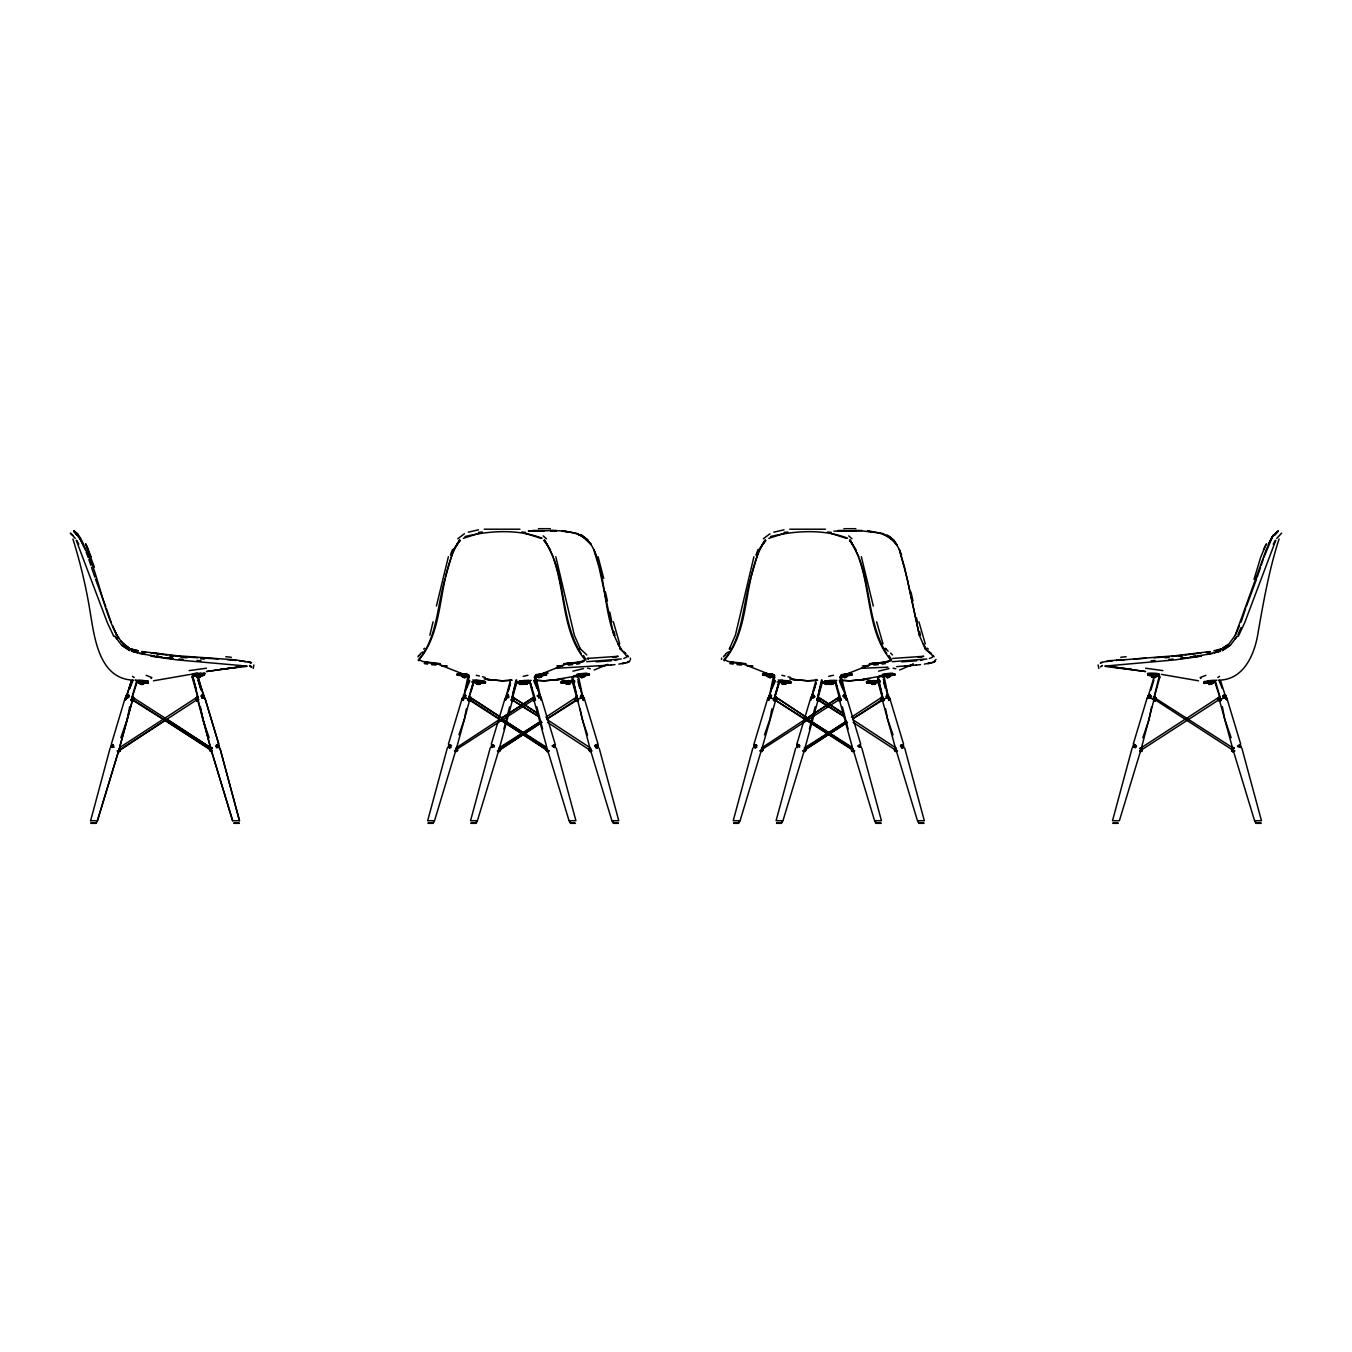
<?xml version="1.0" encoding="UTF-8"?>
<svg xmlns="http://www.w3.org/2000/svg" width="1352" height="1352" viewBox="0 0 1352 1352"><rect width="100%" height="100%" fill="white"/><g stroke="black" fill="none" stroke-linecap="round" stroke-linejoin="round"><path stroke-width="1.5" d="M1218.862 700.201L1219.673 699.609M1217.763 699.305L1219.453 700.37L1219.183 696.669M1220.518 700.302L1219.555 699.356L1139.753 751.07C1144.299 749.076 1138.891 751.036 1141.511 751.408L1142.271 748.788L1141.511 751.408L1140.142 750.106M589.641 747.149L577.456 699.643L576.239 700.995L576.763 696.669L575.867 696.787L576.949 696.99M881.741 699.761L882.484 700.758L882.991 699.643L882.873 700.961L881.774 700.995L882.028 697.395M533.584 700.184L533.685 696.702M839.119 700.184L839.71 698.359L838.527 696.787M882.079 697.429L881.403 696.787L882.484 696.99M111.557 747.335L111.472 745.205L113.264 744.817L113.044 746.726L110.949 746.726M198.271 677.555L200.096 677.284L196.564 677.42L199.792 677.386M471.003 699.44L470.04 700.775L468.536 700.251L469.55 699.339L499.412 718.943M512.577 696.669L512.391 700.066L511.394 700.251M770.167 694.793L768.815 697.818L770.944 696.533L769.305 695.012L768.865 697.902A3.921 1.048 16 0 1 774.206 699.373L804.947 718.943M818.112 696.669L817.943 700.066L816.946 700.251M1147.747 697.666L1153.746 678.028L1153.307 676.794L1147.831 675.121L1147.865 674.04L1154.54 673.921L1159.391 675.476L1159.83 677.183L1153.459 699.998L1159.391 675.476M1159.83 677.183L1154.507 675.003L1154.54 673.921M525.387 684.247L526.249 684.399M568.262 684.247L569.124 684.399M830.922 684.247L832.443 684.298L829.165 684.315L832.68 684.18L830.922 684.247L831.801 684.399M873.798 684.247L875.319 684.298L872.04 684.315L875.555 684.18L873.798 684.247L874.676 684.399M497.773 751.07L541.797 722.357M762.122 750.749L761.767 748.264M803.308 751.07L847.332 722.357M721.529 659.438L721.596 658.17M506.307 697.429C510.194 691.075 504.735 702.111 507.355 694.032L508.301 695.976L506.02 697.243L507.676 694.607M814.462 697.531L813.955 696.263L812.991 697.581L811.572 697.007L813.245 694.742L814.833 696.787L814.022 695.503M1154.574 696.652L1154.371 699.305L1234.258 751.087L1232.686 750.783L1233.125 748.045L1153.341 696.905L1155.25 696.855L1154.997 700.218L1153.78 700.302M547.222 748.315L546.14 750.191L547.019 751.509L549.149 750.935M852.774 748.315L851.675 750.191L854.109 750.428M1232.838 748.315L1231.773 750.292L1232.669 750.292L1231.858 748.89L1233.818 748.264M760.382 751.087L762.46 749.6M126.209 697.835L126.632 695.029M480.653 681.628L480.72 680.732L476.732 680.411L476.614 681.307L481.633 681.983L480.653 681.628L481.701 681.07L476.614 681.307M786.188 681.628L787.084 680.901L787.033 681.814L782.267 680.411L782.166 681.307L787.185 681.983L787.236 681.07L782.166 681.307M1139.871 748.231L1141.747 747.96L1140.429 748.535L1140.716 751.205M1136.373 745.797L1135.494 745.29L1133.297 747.352L1134.717 744.529L1136.305 746.558L1134.362 744.31L1133.044 746L1133.111 747.217L1135.427 746.05L1135.917 747.318M1148.406 695.503C1150.248 704.814 1150.552 687.289 1148.744 697.767M466.237 675.003L466.305 674.09L467.403 675.223L466.305 674.09M511.614 699.305L511.985 700.353M771.772 675.003L771.857 674.09L772.938 675.223L771.857 674.09M774.933 699.643L773.395 700.218L775.592 700.775L776.538 699.44M817.166 699.305L817.521 700.353M113.517 745.375C112.672 750.63 109.106 744.31 113.112 744.58L113.957 747.403M449.168 747.352L448.678 745.29L449.422 747.909M450.199 745.273L448.729 745.324L450.74 745.324L449.067 747.588M756.292 745.324C755.464 750.647 751.458 744.327 755.717 744.597L754.957 747.217C751.982 746.997 756.005 742.67 757.154 745.848M811.572 697.007L812.028 695.503L813.481 695.469L811.842 697.429M1154.169 700.37L1155.047 699.508M197.003 697.615L195.989 698.19L196.682 700.725M198.051 699.44L196.834 700.809L195.82 699.508L197.814 700.742L210.388 747.149L197.983 699.44M196.784 696.855L197.764 698.24L196.969 700.218L198.203 700.302L197.02 700.218L196.784 696.855L198.457 697.632L196.53 697.581L120.666 746.912M464.074 695.198L466.102 695.722L465.223 695.215C459.933 701.299 468.468 695.469 464.074 695.198L463.026 697.26L464.665 698.545M769.964 697.835L771.434 697.801L770.758 695.215L769.018 695.739L769.795 696.517M1218.743 700.606L1218.71 699.373L1219.842 700.573L1219.977 699.254M117.776 751.087L119.838 749.684L118.638 749.921M457.077 675.003L457.213 673.921L460.153 674.04L460.018 675.121L457.077 675.003L469.161 677.183L464.057 696.195M762.612 675.003L762.748 673.921L765.705 674.04L765.57 675.121L762.612 675.003L774.713 677.183L769.592 696.195M128.913 697.395L128.457 695.367C126.192 701.553 125.432 691.565 129.386 695.874L128.237 694.81M838.358 698.595L838.798 697.48M198.49 699.373A3.921 1.048 -16 0 0 197.645 700.64L196.699 699.525M196.817 698.24L198.034 697.548M197.426 700.539L197.561 699.542M134.068 698.376L133.02 697.953M126.361 695.773L126.159 697.902A3.921 1.048 16 0 0 125.973 699.373M546.225 748.788L546.022 750.106L548.152 751.408L546.022 750.106L547.374 748.788L546.14 750.191C548.76 751.982 546.293 751.627 547.999 750.935L501.17 720.092M591.956 750.884L589.827 751.458L589.049 748.839L590.08 748.231L591.027 750.85M590.013 748.264L588.847 750.157M852.926 748.788L851.574 750.106L853.534 750.935L874.575 820.715L881.436 820.715L861.832 748.062M897.491 750.884L895.362 751.458L894.585 748.839L895.615 748.231L896.579 750.85M895.565 748.264L894.399 750.157L896.579 751.425M1232.872 748.839L1231.706 748.839L1232.466 751.458L1234.765 750.935M1231.926 749.278L1231.773 750.292L1231.706 748.839M209.83 749.177L210.591 751.425L211.689 751.408L209.577 750.09L209.814 748.805L210.54 751.408C213.21 751.205 207.667 748.991 212.213 751.07L164.42 720.109M1098.128 664.964L1098.787 668.446M1218.338 698.562L1219.183 697.395M212.281 751.07L210.709 750.766L210.726 749.177L211.47 750.191L210.422 751.205M546.157 750.292L546.309 749.278L547.019 751.509M854.701 750.935L852.554 751.509L851.794 748.89L852.96 748.89M894.449 750.106L895.801 748.805M518.002 682.084L523.663 682.253L523.934 683.351L518.34 683.115L518.002 682.084L528.226 680.377L529.933 681.273L535.544 700.015L533.364 700.573L533.584 699.525L533.533 700.742L532.553 699.44L534.733 700.725M840.048 699.508L839.085 700.742L838.088 699.44L840.268 700.725M499.226 748.315L500.172 749.177L497.925 750.428L499.446 750.749M802.835 750.935L804.981 751.509L805.944 750.191L804.761 748.315M117.269 750.935L119.399 751.509L120.26 750.292L119.28 748.264M1224.608 697.818C1221.921 690.585 1226.906 702.465 1225.03 695.215L1222.715 696.246L1224.016 697.26L1223.138 697.767L1224.608 697.818L1223.729 698.325L1225.25 698.021M838.341 698.528L839.203 697.429M434.178 820.715L433.891 822.253L433.4 820.715M466.339 708.887L464.361 719.196L458.936 734.88M477.053 820.715L476.749 822.253L476.276 820.715M509.603 706.826L503.857 728.998M739.713 820.715L739.426 822.253L738.952 820.715M771.874 708.887L769.913 719.196L764.488 734.88M782.588 820.715L782.301 822.253L781.828 820.715M815.155 706.826L809.392 728.998M96.82 822.253L97.006 820.715M129.657 706.741L127.274 719.078L120.818 737.736M1151.6 706.775L1148.98 719.923L1142.829 737.702M534.936 699.559L533.313 699.457L533.364 700.573L534.834 699.305M823.537 682.084L829.198 682.253L829.469 683.351L823.875 683.115L823.537 682.084L833.778 680.377L835.468 681.273L841.079 700.015L839.744 700.387L839.947 699.39M840.369 699.305L838.916 700.573L837.953 699.254M577.879 699.508L576.408 700.775L575.445 699.44L576.645 697.581L575.715 698.156L576.932 698.19M1219.082 699.761L1218.879 700.758L1218.017 699.643L1220.18 700.995M141.233 684.315L142.991 684.45M436.409 606.068L448.391 556.703M463.55 677.42L465.325 677.555L462.705 677.183L465.088 677.487M769.102 677.42L770.86 677.555L768.257 677.183L770.64 677.487M132.851 696.669L132.192 700.573L134.254 699.305M445.095 578.69C437 605.814 437.44 638.347 418.174 659.996L418.799 660.773M750.63 578.69C742.535 605.814 742.975 638.347 723.709 659.996L724.351 660.773M879.087 532.975L887.436 535.933L893.959 540.225L896.697 544.569L887.571 535.375L890.765 537.471L896.697 544.569L899.418 550.01L904.572 567.282L919.394 635.389L925.191 648.892L930.463 653.016M147.875 683.351L148.095 682.253L138.445 680.428L136.552 681.408L131.195 700.133L137.042 682.354L138.276 681.543L147.875 683.351L142.467 683.115M429.851 635.203L433.096 621.802M445.568 576.729L453.038 551.177M751.104 576.729L758.59 551.177M522.514 683.351L522.785 682.253L528.446 682.084L528.125 683.115L522.514 683.351L516.464 682.27M828.066 683.351L828.32 682.253L833.998 682.084L833.66 683.115L828.066 683.351L821.999 682.27M1232.686 750.783L1232.162 748.028L1233.784 747.605M204.203 675.121L197.527 675.003L192.204 677.183L192.626 675.476L198.575 699.998L192.153 677.183L192.576 675.476L197.493 673.921L204.169 674.04L204.203 675.121L198.71 676.794L198.271 678.028L204.287 697.666L198.22 678.028L198.676 676.794L204.135 675.121L204.101 674.04L200.349 675.223M203.273 697.767L203.78 695.198L202.715 694.032L201.803 695.283L203.78 697.362L203.037 694.945L201.617 695.503L203.273 697.767L203.577 695.536M471.257 690.061L473.352 682.067M516.751 680.073L511.512 700.032L515.974 680.005M775.237 696.043L778.887 682.067M822.286 680.073L817.064 700.032L821.526 680.005M505.901 699.998L507.439 694.286M508.47 690.483L510.498 682.895M814.005 690.483L816.05 682.895M90.618 820.715L110.12 748.078M447.292 748.062L427.688 820.715L434.533 820.715L456.435 748.264M490.168 748.062L470.564 820.715L477.408 820.715L498.567 751.036L500.392 750.191L499.429 749.616L498.482 750.833M582.171 696.094L582.458 695.012L580.938 695.317M752.827 748.062L733.223 820.715L740.085 820.715L761.97 748.264L762.95 748.839L762.173 751.458L760.044 750.884M795.703 748.062L776.099 820.715L782.96 820.715L804.119 751.036L805.961 750.106L804.609 748.788L805.944 750.191L803.832 751.408L805.961 750.106L805.775 748.788M887.706 696.094L887.994 695.012L886.489 695.317M1132.114 748.078L1112.51 820.715L1119.371 820.715L1140.547 751.036M119.736 747.149L132.395 700.64M456.807 747.149L469.482 700.657M499.682 747.149L512.357 700.657M597.195 744.732L598.192 747.217L596.35 746.726L595.911 745.205L596.925 744.31L597.905 745.205L598.345 746.726L597.077 747.876L597.195 744.732L595.15 745.239M762.342 747.149L775.794 699.761M805.217 747.149L817.909 700.657M900.702 745.239L903.322 745.29L902.629 747.876M1141.646 747.149L1154.033 699.44M119.652 747.149L132.344 700.64M505.192 699.575L510.701 679.532M810.727 699.575L816.236 679.532M466.626 688.422L469.55 681.543M772.161 688.422L775.085 681.543M512.864 696.449L516.768 682.507M818.399 696.449L822.303 682.507M753.926 556.703L735.387 635.203L729.269 649.163L730.029 648.233M464.175 694.522L463.28 700.539M465.291 690.771L468.062 681.408L469.735 680.428M505.394 700.133L510.38 683.284M769.71 694.522L768.815 700.539M770.826 690.771L773.597 681.408L775.271 680.428M810.93 700.133L815.915 683.284M936.006 659.438L933.387 662.294L924.362 664.119M1279.076 539.009C1269.291 569.091 1263.782 600.237 1258.289 631.333C1255.214 652.965 1244.533 679.904 1218.76 680.157M513.152 692.511L516.515 681.273M818.687 692.511L822.067 681.273M1254.014 579.332L1260.689 557.227L1265.844 544.89M1255.704 820.715L1255.231 822.253L1254.943 820.715M111.32 744.192L125.111 698.105M448.408 744.175L462.283 698.088M491.283 744.175L505.141 698.088M753.943 744.175L767.818 698.088M796.818 744.175L810.693 698.088M1133.229 744.192L1147.104 698.105M90.499 820.715L97.479 820.715L118.621 751.036M97.361 820.715L118.537 751.036L119.399 749.633L120.379 750.208L119.5 751.458L117.354 750.884M1150.89 690.061L1153.932 680.073M570.172 820.715L569.699 822.253L569.395 820.715M613.048 820.715L612.574 822.253L612.27 820.715M875.707 820.715L875.234 822.253L874.947 820.715M918.583 820.715L918.109 822.253L917.822 820.715M125.398 700.015L131.262 681.273L132.834 680.377L131.262 681.273L125.347 700.015M197.882 697.024L197.324 698.764M1222.816 647.895L1228.9 643.958L1235.204 635.389L1266.097 550.01L1273.009 535.375L1263.85 557.497M485.571 682.084L479.909 682.253L479.656 683.351L485.25 683.115L485.571 682.084L475.346 680.377L473.656 681.273L468.029 700.015L469.212 700.42L470.057 697.801M791.123 682.084L785.461 682.253L785.191 683.351L790.785 683.115L791.123 682.084L780.881 680.377L779.191 681.273L773.581 700.015L774.747 700.42L775.592 697.801M1225.977 696.533L1225.098 697.04L1223.847 695.198M470.04 700.775L468.637 699.559L548.743 751.087L547.053 750.766L547.019 748.518M589.928 750.766L590.232 748.264M590.858 748.636L590.52 749.684C588.188 751.509 594.136 750.766 589.861 750.14L547.577 722.39M775.727 699.136L775.541 700.184L774.172 699.559L854.278 751.087L852.588 750.766L852.554 748.518M853.112 722.39L897.086 751.07L895.413 750.749L895.768 748.264M896.393 748.636L895.413 750.749M1120.876 659.489L1116.228 660.418L1175.919 655.652L1210.091 651.563M1261.213 565.356L1263.19 559.458M1241.052 622.089L1245.598 608.67M1257.225 577.118L1260.571 567.316M468.299 700.285L470.175 699.136M1246.257 606.761L1256.549 579.078M818.416 700.184L817.994 699.373L844.324 716.628L817.014 699.525L817.825 698.291M450.402 555.148L452.565 549.419M755.937 555.148L758.1 549.419M1141.325 750.766L1141.764 749.65M902.815 746.558L903.694 746.05L902.882 747.318L902.73 744.732M1225.098 697.04L1225.605 695.773L1224.151 695.722M796.953 745.205L797.072 747.335L798.964 745.205L797.933 744.31L796.953 745.205L797.427 747.538L799.116 745.273L797.697 744.715L796.919 747.335M1235.204 635.389L1239.378 625.892M774.966 699.609L773.851 700.285L775.118 699.373L773.8 698.578M132.344 699.609L133.155 700.201L131.55 699.559L132.327 698.308M132.293 699.609L133.037 699.068M1237.976 634.46L1241.068 627.598M1271.505 538.012L1268.328 544.569L1272.739 535.933L1277.944 531.252M218.145 747.555C221.153 745.729 214.698 742.772 216.878 746.777C219.531 749.684 219.632 743.448 217.013 744.58L217.08 746.726L218.568 747.335L218.449 745.273M540.158 697.564L540.411 696.111C535.696 691.345 540.462 701.485 539.972 695.503M555.08 747.335L554.557 744.58L553.053 746L555.317 747.217L554.337 744.817L552.917 745.375L554.59 747.639L554.928 745.375M597.026 747.909L597.128 744.766M817.267 700.725L818.72 700.37L817.96 699.339M845.693 697.564L845.237 694.641L843.682 695.198L844.763 697.226L846.065 696.06C839.913 692.596 848.684 700.911 844.29 694.742M860.616 747.335L860.092 744.58L858.52 746.135C863.877 750.275 856.644 740.93 859.703 747.217L860.852 747.217L860.43 745.273M1240.713 747.436L1239.801 744.766L1238.432 746.067L1240.561 747.386L1240.105 744.597L1238.584 745.983L1240.494 747.335L1240.376 745.324M1238.314 636.302L1244.702 622.714L1275.815 540.192M596.908 745.797L598.159 746.05L597.347 747.318C599.798 747.47 594.153 747.403 596.029 744.732M902.984 747.555L902.105 748.078C905.468 747.555 899.756 747.132 901.581 744.732M457.213 673.921L468.147 675.476L463.043 699.998M762.748 673.921L773.682 675.476L768.578 699.998M506.848 696.635L507.811 695.317L507 694.81L507.22 695.874M538.772 698.139L540.614 696.77L539.093 694.032L538.147 695.976L539.228 697.226M844.324 698.139L844.763 697.226M887.994 695.012C891.391 697.987 885.34 698.578 886.827 694.996M1263.41 549.858L1266.435 543.69M111.574 745.324L111.405 747.386M491.52 745.375L491.891 747.538L493.565 745.273L492.145 744.715L491.131 747.217L493.395 746L491.891 744.58L491.368 747.335M1133.601 745.273L1133.922 747.318L1133.162 746.794M506.037 697.007L507.946 695.469L507.068 694.945M755.751 745.273L754.281 745.324L754.602 747.588M126.125 696.871L127.544 695.874L126.598 695.351L128.102 695.317L127.172 694.793M577.811 699.559L576.78 699.559M882.467 698.19L880.997 699.44L881.943 700.775L883.684 700.285L882.315 699.559M453.799 549.267L459.511 540.006M759.351 549.267L765.063 540.006M456.57 749.532C456.131 746.05 457.922 752.506 454.847 751.087M1273.229 544.248L1275.206 540.614M453.647 550.01L460.086 540.192M759.182 550.01L765.621 540.192M417.954 656.869L418.833 655.314M723.489 656.869L724.385 655.314M770.758 696.415L768.865 697.902A3.921 1.048 16 0 0 768.646 699.373M534.412 677.183L535.443 675.476L546.377 673.921L546.495 675.003L534.412 677.183L537.995 690.483M839.947 677.183L840.978 675.476L851.912 673.921L852.047 675.003L839.947 677.183L843.53 690.483M901.446 745.205L902.967 744.58L903.727 747.217L901.885 746.726L901.446 745.205L900.432 745.797M419.323 655.652L420.202 654.216M724.875 655.652L725.737 654.216M456.908 749.6L456.57 750.749L455.016 750.428L535.324 698.578M218.889 746.794L217.976 746.558L218.821 746.034L218.669 747.352M469.397 698.359L469.313 700.099L469.397 698.359L468.265 698.578M774.172 699.559L774.949 698.359M133.425 700.387L133.324 699.373L132.192 700.573L132.057 699.254M514.047 699.254L511.867 700.606L513.185 700.37L511.462 699.525L512.29 698.291M818.568 700.539L818.399 699.525L817.639 700.522L819.464 699.356L818.45 700.742L817.487 699.508L818.72 700.37L817.419 700.606L818.619 700.573L819.464 699.356M578.791 676.49L577.287 677.183L578.301 675.476L583.422 699.998M884.343 676.49L882.822 677.183L883.853 675.476L888.957 699.998M540.868 721.275L498.787 748.045L499.463 750.14L500.223 748.788L499.04 748.89L500.223 748.788L499.429 751.509L497.299 750.935M804.187 751.306L805.674 749.278L804.93 750.292L805.826 750.292M1274.801 535.155L1278.046 531.437M1147.037 698.646A3.921 1.048 16 0 1 1150.856 698.325A3.921 1.048 16 0 1 1154.338 700.64L1156.061 698.494M1155.352 700.725L1156.298 699.407M512.256 699.846L538.789 716.628L511.462 699.525M511.8 700.302L512.983 699.373L512.915 700.742L511.732 700.725M817.335 700.302L818.518 699.373M456.368 748.231L457.601 750.157L456.57 751.425L454.492 750.884M500.139 749.278L499.395 750.292L500.291 750.292M760.956 751.425L763.086 750.106L761.717 748.805L762.95 748.839M1140.53 750.833L1141.494 749.515M1276.761 538.366L1281.662 533.144M118.249 751.509L120.379 750.208L119.213 748.315M469.955 697.395L502.386 718.351L470.597 697.514L470.766 698.595M776.302 698.595L776.183 697.548L807.938 718.368L775.237 696.669M804.017 750.833L805.944 750.191L804.964 750.191L805.707 749.177M120.125 749.278L119.365 750.292L120.176 748.89L119.094 748.839M455.472 751.458L457.601 750.157L456.182 748.805M500.426 750.106L498.297 751.408L500.426 750.106L500.223 748.788M1140.412 750.85L1141.375 749.549M459.545 540.377C436.493 576.189 446.515 627.058 419.086 659.844L422.855 661.534L440.313 663.68M765.097 540.377C742.045 576.189 752.05 627.058 724.638 659.844L728.39 661.534L745.848 663.68M769.609 695.198L771.637 695.722L770.758 695.215L768.815 697.818L770.201 698.545M470.259 699.761L469.516 700.758L468.992 699.643L469.127 700.961L471.189 699.711M775.051 700.758L774.544 699.643L775.761 700.995L776.741 699.711M1154.557 699.66L1155.149 700.809L1156.112 699.508L1156.112 698.105L1153.881 697.581L1155.994 698.19L1156.112 699.508L1154.98 697.615M1237.029 636.437L1230.303 645.327L1222.326 650.667M513.777 699.542L512.104 700.522L511.952 699.508M817.521 700.167L816.726 700.285M1234.934 639.141L1237.198 636.167M531.252 680.411L519.405 681.002L526.131 680.445M836.803 680.411L824.94 681.002L831.683 680.445M568.212 681.053L564.815 681.983L568.212 681.053L568.296 681.966L564.815 681.983L564.764 681.07L568.499 681.34L568.398 680.445M193.167 674.682C188.367 672.502 213.903 673.313 200.924 674.09L204.963 673.803M1101.728 666.401L1102.472 665.471M151.103 678.518L151.863 677.555L146.101 675.324M1148.727 694.607L1148.254 697.362M195.499 674.411L191.984 674.057M423.717 649.163L424.494 648.233M457.23 544.248L460.255 540.614M762.765 544.248L765.79 540.614M630.1 660.689L627.21 662.497L618.827 664.119M522.548 681.983L526.232 681.34M828.1 681.983L831.784 681.34M1100.477 666.942L1101.627 665.775M464.632 694.793L463.415 695.57L464.243 696.517M448.678 745.29L449.54 745.797M202.918 698.088L204 696.263L203.037 697.378M201.887 674.817L195.533 675.307M813.363 695.317L812.383 696.635L812.028 695.503M201.82 673.904L205.318 673.482L203.662 673.262M469.55 699.339L468.536 700.251L469.533 700.066M775.085 699.339L774.071 700.251L775.068 700.066M457.77 538.772L464.412 533.77M763.305 538.772L769.964 533.77M131.499 700.302L132.411 699.356L212.129 750.428L210.625 750.766L211.605 748.535L210.219 747.96L211.757 748.231M812.772 697.226L813.836 695.976L812.907 694.032L811.386 696.77L813.211 698.139M872.378 682.067L872.31 681.154L870.35 681.983L873.747 681.053L873.831 681.966L871.06 682.067L870.299 681.07L874.034 681.34L873.933 680.445M872.31 681.154L871.06 682.067L870.299 681.07L874.034 681.34M583.371 661.382L579.146 662.531L585.095 659.844C557.683 627.058 567.688 576.189 544.636 540.377M888.923 661.382L884.681 662.531L890.647 659.844C863.218 627.058 873.24 576.189 850.188 540.377M1100.511 662.649L1109.434 660.689L1124.627 659.658M511.174 700.285L512.881 700.184M420.472 653.574L422.838 651.884M726.007 653.574L728.39 651.884M1207.877 681.797L1212.186 680.411C1208.908 683.419 1204.666 680.597 1210.581 680.512L1212.305 681.307M1100.477 663.156L1102.404 662.379M253.213 668.446L253.872 664.964M465.24 675.206L467.471 674.327L466.339 675.307L466.44 674.411L461.201 673.6M770.775 675.206L773.023 674.327L771.891 675.307L771.975 674.411L766.753 673.6M1222.326 650.413L1230.371 645.056M1217.78 677.521L1219.538 676.355M118.486 750.58L197.595 699.305L196.834 700.809M1153.104 698.511L1154.828 697.378L1153.577 697.632M455.928 748.045L499.463 719.501M545.819 717.202L575.817 697.548M501.17 747.386L540.918 721.309M499.463 750.14L541.763 722.407M761.463 748.045L804.998 719.501M851.371 717.202L881.352 697.548M806.705 747.386L846.453 721.309M804.981 750.749L803.46 750.428L847.315 722.407M165.637 720.041L119.753 750.326M1223.188 648.064L1227.886 645.005M1184.622 719.585L1140.818 748.045L1141.747 747.96M1186.38 718.453L1218.49 697.531M846.403 721.275L804.322 748.045L805.015 750.14M576.408 700.775L578.555 700.235L576.256 700.218L578.149 700.285L577.017 699.609M840.86 698.578L760.551 750.428L762.072 750.766M217.976 746.558L218.855 746.034M581.157 698.139L583.472 697.091L582.458 695.012M547.036 749.616L546.056 750.191L548.574 750.428M594.897 745.797L595.776 745.29M589.049 748.839L590.199 748.839L588.914 750.106L589.878 751.425L590.79 750.884M595.928 747.876L596.807 747.352L594.965 746.558M844.915 694.945L844.054 695.469L845.507 695.503M887.368 694.793L886.557 695.536M886.709 698.139L887.588 697.615L885.746 696.821M853.332 751.306L851.574 750.106L852.554 751.509L853.534 750.935M902.376 745.831L902.663 744.766M895.362 751.458L896.342 750.884L917.45 820.715L924.312 820.715L904.708 748.062M901.463 747.876L902.342 747.352L900.5 746.558M1225.166 697.801L1226.044 697.277M1238.364 745.324L1237.553 746.591L1238.804 746.828M1232.635 749.633L1231.672 750.208L1232.635 751.509L1234.613 750.884M1240.899 746.135L1240.105 747.403M1232.466 751.458L1233.768 750.884M1233.447 750.884L1232.483 749.566L1231.503 750.14L1232.635 751.509L1233.599 750.935M201.769 698.088L202.648 697.564M216.438 745.273L215.627 746.541L216.878 746.777M216.59 747.859L217.469 747.335M534.986 699.525L533.381 700.218L534.648 700.302M840.522 699.525L838.916 700.573L839.896 700.522L839.136 699.525L840.116 700.606L835.232 682.507L834.015 681.408L823.875 683.115M196.868 698.933L195.854 699.508L195.905 698.105L197.037 698.122L195.989 698.19M463.28 538.366L479.521 533.144M768.815 538.366L785.073 533.144M583.168 700.539L582.273 694.522M888.72 700.539L887.808 694.522M202.361 698.139L204.135 697.226M200.18 675.425L199.335 675.561M465.341 674.31L460.964 674.58L462.181 674.563M770.877 674.31L766.5 674.58L767.733 674.563M1278.282 530.846L1273.314 535.933M144.512 681.154L148.196 681.273L146.912 680.867M144.444 682.067L139.729 681.307M890.934 660.773L887.622 661.821M913.073 664.271L899.638 670M572.961 671.15L583.472 668.581M878.513 671.15L889.024 668.581M913.141 664.238L908.324 666.283L913.377 664.339M594.086 670L607.842 664.339M476.242 682.067L480.585 682.354L476.276 682.05M519.117 682.067L523.461 682.354M824.652 682.067L832.883 682.067M828.996 682.354L830.855 682M567.265 663.697L542.287 673.583M872.801 663.697L847.822 673.583M464.97 536.558C489.661 530.575 518.086 528.936 542.067 538.197M770.505 536.558C795.213 530.575 823.621 528.936 847.62 538.197M189.111 670.626L206.434 668.209M1154.05 674.58L1156.112 673.887L1157.058 675.037L1154.084 673.668M1214.4 652.915L1220.349 651.039M1220.366 651.275L1201.218 655.568M218.483 747.335L218.906 746M197.662 699.305L196.429 698.646M465.223 695.215L463.482 695.739L464.953 695.705M770.758 695.215L769.018 695.739L770.488 695.705M1215.82 650.768L1221.633 649.078M468.299 532.181L478.473 529.815M773.834 532.181L784.025 529.815M538.485 677.487L540.868 677.183L538.485 677.487L540.006 677.352M580.65 675.561L582.627 675.273M581.36 677.487L583.743 677.183L581.14 677.555L582.898 677.42M584.808 676.507L582.78 676.608M847.467 676.507L843.175 676.963L845.456 676.608M844.02 677.487L845.558 677.42M886.185 675.561L888.163 675.273M886.895 677.487L889.278 677.183L886.895 677.487L888.433 677.42M890.343 676.507L886.05 676.963L888.332 676.608M1209.212 684.399L1211.595 684.078L1209.212 684.399L1210.733 684.247M623.796 658.475L627.26 656.683C601.877 629.407 609.025 583.692 593.883 550.01C583.405 524.762 550.213 531.657 528.311 531.099L532.333 530.88M499.446 748.518L498.685 751.205M929.348 658.475L932.272 657.41L932.66 655.652L925.191 648.892M804.981 748.518L804.998 751.408M1205.933 675.324L1200.153 677.555L1200.914 678.518M571.676 676.777L558.207 679.143M877.211 676.777L863.742 679.143M1232.635 751.509L1233.784 751.509M1213.792 650.853L1221.295 648.892M191.68 674.445L197.223 673.347M112.013 746.642L111.067 746.879L111.946 747.403M582.087 661.821L584.098 661.365M533.263 697.48L501.203 718.351L533.668 697.429M576.222 699.491L578.183 698.511L577.034 698.291L576.932 700.066M883.684 700.285L881.791 700.218L884.14 700.218L882.569 699.609L883.464 700.251L881.943 700.775M523.173 676.355L527.905 675.29M828.725 676.355L833.44 675.29M614.518 657.106L618.185 656.295L587.072 658.458M920.053 657.106L923.737 656.295L892.607 658.458M581.343 661.534L565.085 664.204M886.878 661.534L870.637 664.204M565.153 663.984L572.403 663.021M870.705 663.984L877.955 663.021M561.655 681.002L563.547 680.597M867.19 681.002L869.099 680.597M540.293 674.141C533.127 674.986 564.528 670.913 535.73 674.682M586.498 673.668C591.399 672.468 572.082 674.378 577.98 674.682M892.033 673.668C896.951 672.366 877.668 674.411 883.532 674.682M622.748 663.528L625.689 662.936L622.207 663.612M928.3 663.528L931.224 662.936L927.742 663.612M190.446 674.394L153.486 680.8M845.845 674.141L844.003 674.445L851.253 673.347L841.265 674.682M449.608 745.831L448.289 746.828L449.946 748.112M888.416 677.352L887.554 677.521L888.399 677.284M755.16 745.831L753.824 746.828L755.481 748.112M1203.888 682.253L1213.572 680.428L1215.482 681.408L1220.839 700.133L1214.941 682.354L1213.758 681.543L1204.142 683.351L1203.888 682.253L1209.415 682.084M469.499 696.99L470.58 696.787L469.921 697.429M775.034 696.99L776.132 696.787L775.457 697.429M1104.871 666.097L1174.871 659.894L1200.627 656.261M127.544 695.874L126.209 696.111L127.156 696.618M574.887 681.898L566.809 683.351L561.198 683.115L560.877 682.084L574.684 680.8M880.422 681.898L872.344 683.351L866.75 683.115L866.412 682.084L880.22 680.8M1155.47 700.522L1154.219 700.742L1155.335 699.525M525.945 682.98L530.001 682.27M512.188 700.37L513.067 700.218L512.053 699.39M831.497 682.98L835.536 682.27M817.74 700.37L818.619 700.218L817.014 699.525M1211.51 682.777L1215.431 682.084M131.212 700.285L133.155 700.201L131.55 699.559M1206.711 654.52L1212.423 653.54M518.34 683.115L528.48 681.408L529.697 682.507L534.699 700.437L533.279 700.37L534.479 700.353M561.198 683.115L567.299 682.084M866.75 683.115L872.834 682.084M560.877 682.084L569.057 680.715M866.412 682.084L874.592 680.715M477.324 684.399L479.96 684.315L476.445 684.18L478.202 684.247M520.199 684.399L522.835 684.315L519.303 684.18L521.061 684.247M782.859 684.399L783.737 684.247M825.734 684.399L826.613 684.247M1152.833 677.487L1155.453 677.42L1151.938 677.284L1153.695 677.352M1140.344 751.408L1141.612 751.205M536.372 680.326L544.349 680.833L560.336 679.245L544.349 680.833L534.361 680.225M583.354 699.373A3.921 1.048 -16 0 0 583.135 697.902L581.242 696.415L582.171 694.742L583.135 697.902A3.921 1.048 -16 0 0 577.794 699.373L577.929 700.251L577.067 699.643M841.907 680.326L849.901 680.833L865.888 679.245L849.901 680.833L839.913 680.225M840.014 700.353L838.916 700.218L840.2 700.302M586.717 661.703L621.261 658.999M892.269 661.703L926.813 658.999M206.45 671.555L240.859 666.705L206.653 671.471M538.603 675.425L537.488 675.645L540.935 675.307M844.155 675.425L843.023 675.645L846.487 675.307M1209.364 682.49L1208.215 682.54L1212.507 682.084M1158.867 674.682C1163.768 673.043 1141.392 672.502 1149.099 674.175M197.105 675.189L196.716 675.628M198.237 676.963C205.234 676.135 191.477 676.659 198.288 676.963M199.454 676.896L200.552 676.608L199.403 676.423M567.029 682.084L565.863 682.354L570.206 682.067M567.08 683.402L565.913 683.689L570.24 683.385M872.564 682.084L871.398 682.354L875.758 682.067M872.631 683.402L871.465 683.689L875.775 683.385M576.56 664.119L579.94 663.612M882.112 664.119L885.492 663.612M554.337 680.225L564.392 678.704M859.889 680.225L869.928 678.704M542.034 673.887L545.6 673.212L543.943 673.262M1190.115 657.055L1195.557 656.278M585.5 674.58L584.301 673.887L585.247 673.6L579.045 675.223L578.977 674.327L589.235 673.921L589.371 675.003L584.081 675.746M891.036 674.58L889.836 673.887L890.782 673.6L884.597 675.223L884.512 674.327L894.787 673.921L894.923 675.003L889.633 675.746M565.254 663.714L568.634 663.224L563.885 663.68M870.806 663.714L874.169 663.224L869.421 663.68M1106.308 661.618L1112.578 660.807M220.376 669.308L246.588 666.452M1190.402 657.072L1195.81 656.312M589.235 673.921L573.552 675.797L572.048 678.079L577.811 700.032L572.825 678.028L574.093 676.794L589.371 675.003M894.787 673.921L879.087 675.797L877.6 678.079L883.346 700.032L878.361 678.028L879.645 676.794L894.923 675.003M1190.656 656.903L1194.255 656.413M1197.855 655.923L1201.455 655.416M579.281 662.294L563.919 664.035M535.341 676.237L539.448 675.679M884.833 662.294L869.471 664.035M840.876 676.237L844.983 675.679M472.642 680.039L484.793 681.002M564.815 681.983L564.899 680.901L568.499 681.34M778.177 680.039L790.328 681.002M539.904 676.608C533.465 677.47 544.721 676.372 541.053 676.49M583.963 676.642L580.515 676.963L582.83 676.794M888.365 676.794L889.515 676.642M1200.982 653.016L1184.994 655.027M572.572 662.733L576.037 662.733L572.623 663.156M878.107 662.733L881.572 662.733L878.158 663.156M1206.491 652.323L1210.158 651.85M848.65 673.668L851.253 673.347L847.569 673.887M1179.028 656.43L1182.713 655.973M1180.837 658.204L1184.572 657.765M838.848 699.457L840.488 699.559M538.958 675.206L543.098 674.496M844.493 675.206L848.65 674.496M1180.955 658.508L1188.307 657.663M1181.344 655.45L1171.728 656.43M1181.141 658.154L1184.876 657.731M1181.006 658.508L1188.425 657.68M1209.043 681.594L1210.682 681.408M195.939 674.783L197.983 674.58M568.246 665.083L572.741 664.609M610.512 665.083L614.991 664.609M873.798 665.083L878.276 664.609M916.048 665.083L920.543 664.609M1120.757 657.275L1126.131 656.717M612.54 657.072L616.09 656.717L613.521 656.971M918.076 657.072L921.625 656.717L919.056 656.971M478.523 532.384L482.326 532.012M784.059 532.384L787.861 532.012M542.98 673.6L545.718 673.347M1165.002 657.816L1169.142 657.444M555.909 668.31L610.901 665.066M896.613 666.637L916.436 665.066M1168.973 659.438L1173.147 659.066M611.155 660.807L596.266 661.821M916.707 660.807L901.801 661.821M806.705 720.092L852.537 749.532M558.089 665.961L562.888 665.59M863.624 665.961L868.44 665.59M893.706 540.716L883.802 534.327M519.928 683.318C516.109 683.808 526.114 684.197 522.244 683.402M825.481 683.318C822.371 683.909 843.682 683.656 827.779 683.402M1155.318 675.628L1153.763 675.104M1211.629 682.05L1212.795 682M556.821 666.029L563.277 665.556M599.088 666.029L605.544 665.556M862.356 666.029L868.812 665.556M910.69 665.59L904.623 666.029L911.079 665.556M525.303 682C518.745 682.523 530.085 682.76 526.469 681.983M565.373 681.509L573.806 680.039L572.437 679.853M870.908 681.509L879.358 680.039L877.972 679.853M1148.203 697.615L1148.034 696.263L1148.913 696.787M1151.16 660.773L1154.997 660.52M519.405 681.002L524.677 680.563M1154 657.765L1163.481 657.123M824.94 681.002L830.229 680.563M833.88 531.133L861.917 530.88L879.138 532.958M1133.804 658.965L1146.192 658.238M484.253 529.207L519.945 529.207M789.788 529.207L825.481 529.207M887.977 667.178L861.444 668.31M1151.921 673.6L1149.977 674.665L1150.586 673.668L1151.87 674.496M546.377 673.921L543.419 674.04L543.555 675.121L546.495 675.003M851.912 673.921L848.955 674.04L849.09 675.121L852.047 675.003M1204.142 683.351L1209.55 683.115M139.222 682L143.819 682.54L142.636 682.321M139.036 683.318L143.616 683.875L139.036 683.318L140.185 683.537M143.329 683.875L142.484 683.656M461.826 675.087L465.798 675.561M461.674 676.423L465.95 676.963L463.668 676.608M767.361 675.087L771.35 675.561M849.495 673.262L851.152 673.212M767.209 676.423L771.485 676.963L769.17 676.794M578.352 700.387L576.273 699.136M883.887 700.387L881.808 699.136M837.868 530.88L855.917 530.711M131.786 700.995L133.966 699.643L133.104 700.758L132.902 699.761M469.533 698.19L470.75 698.156L469.82 697.581L470.04 698.731M775.068 698.19L776.285 698.156L775.355 697.581L775.592 698.731M775.592 700.775L774.105 699.508M507.946 695.469L506.476 695.503L506.983 696.77M1219.014 697.953L1217.966 698.376M1218.608 700.387L1219.842 700.573L1219.555 699.356M1147.831 675.121L1154.507 675.003M512.577 697.97L513.794 697.953M532.756 698.122L533.955 698.105M818.129 697.97L819.329 697.953M838.308 698.122L839.491 698.105M532.434 530.508L538.4 530.407M837.986 530.508L843.935 530.407M74.073 531.252C98.51 559.829 99.169 605.916 118.841 638.245M538.417 528.7L550.298 528.7M843.952 528.7L855.833 528.7M538.35 530.711L544.349 530.694M894.585 748.839L895.751 748.839M1140.564 750.191L1141.46 750.191M1232.517 751.306L1233.413 751.306M232.679 820.715L211.504 751.036L232.561 820.715L239.541 820.715L219.92 748.078L239.422 820.715M90.973 822.929L96.076 822.929M233.98 822.929L239.067 822.929M428.161 822.929L433.13 822.929M471.037 822.929L476.005 822.929M570.443 822.929L574.668 822.929M613.318 822.929L618.287 822.929M733.697 822.929L738.682 822.929M776.572 822.929L781.54 822.929M875.995 822.929L880.963 822.929M918.853 822.929L923.822 822.929M1113 822.929L1117.969 822.929M1255.991 822.929L1260.96 822.929M90.973 823.334L96.06 823.334M233.98 823.334L239.067 823.334M428.161 823.334L433.13 823.334M471.037 823.334L476.005 823.334M570.443 823.334L575.411 823.334M613.318 823.334L618.287 823.334M733.713 823.334L738.665 823.334M776.572 823.334L781.54 823.334M875.995 823.334L880.963 823.334M918.853 823.334L923.822 823.334M1113 823.334L1117.969 823.334M1255.991 823.334L1260.96 823.334M197.95 673.668L194.012 673.668L195.922 673.887M1140.209 748.231L1141.189 748.231M851.709 750.292L852.605 750.292L851.861 749.278M1140.226 751.425L1141.375 751.425L1142.203 749.177M546.901 751.306L547.797 751.306M589.878 751.425L591.027 751.425M210.709 750.766L210.287 749.65L211.47 750.191M118.621 751.306L120.379 750.208L119.483 749.566M456.249 748.839L457.398 748.839M760.365 750.884L762.173 751.458M454.813 750.884L456.621 751.458M78.669 535.933L85.429 550.027M1145.6 668.209L1162.906 670.626M855.85 530.407L861.815 530.508M550.315 530.407L556.263 530.508M838.206 697.953L839.406 697.97M532.654 697.953L533.871 697.97M818.044 698.105L819.227 698.122M512.509 698.105L513.692 698.122M893.114 668.209L895.852 668.767M587.579 668.209L590.317 668.767M901.784 745.273L903.254 745.324M596.249 745.273L597.719 745.324M550.365 530.711L556.382 530.88M1154.895 698.156L1155.994 698.19M1155.149 700.809L1153.915 699.44M773.648 700.387L779.428 682.507L780.645 681.408L790.785 683.115M468.113 700.387L473.893 682.507L475.11 681.408L485.25 683.115M142.585 682.084L148.129 682.253M80.512 538.012L83.706 544.569M765.79 673.262L764.133 673.212L774.003 674.682M460.238 673.262L458.48 673.347L468.468 674.682M201.448 673.668L200.113 673.6L201.989 673.752M1105.412 666.452L1145.347 671.471M1222.985 695.705L1224.811 696.517M791.647 679.245L807.634 680.8L817.622 680.225L807.634 680.833L791.63 679.312M205.876 658.238L218.263 658.965M486.112 679.245L502.099 680.8L512.087 680.225L502.099 680.833L486.078 679.312M139.831 680.411L148.196 681.273M200.552 658.83L204.507 659.083M188.587 657.123L198.068 657.765M197.071 660.52L200.907 660.773M752.912 666.029L746.845 665.59L751.644 665.961M447.377 666.029L441.293 665.59L446.109 665.961M143.075 682.523L143.768 682.54M247.788 661.5L251.489 662.649L235.62 659.894L176.149 655.652L141.842 651.563M227.423 659.658L235.84 660.418L231.192 659.489M180.34 656.43L170.724 655.45M887.368 535.933L883.735 534.327M581.833 535.933L591.162 544.569L585.027 538.012L578.2 534.327L582.036 535.375L588.154 540.716M178.92 659.066L183.095 659.438M180.864 657.241L187.066 657.816M745.814 664.035L730.452 662.294M440.262 664.035L424.9 662.294M827.407 532.012L831.21 532.384M521.872 532.012L525.674 532.384M867.747 530.829L883.447 533.651M562.212 530.829L577.912 533.651M225.801 656.717L231.293 657.275M736.992 664.609L741.487 665.083M431.457 664.609L435.935 665.083M141.301 683.689L142.45 683.808M167.192 657.731L172.786 658.373M867.916 531.252L873.713 531.928M562.381 531.252L568.178 531.928M167.073 655.027L151.086 653.016M172.971 658.762L163.643 657.68L173.09 658.441M818.737 697.48L843.732 713.738L831.379 705.626M513.202 697.48L538.197 713.738L525.827 705.626M169.355 655.973L173.039 656.43M239.473 660.807L245.743 661.618M153.013 652.932L159.164 653.692M141.791 651.85L145.577 652.323M564.764 681.07L566.843 682.067M730.908 662.243L733.984 662.649M771.164 674.8L774.797 675.307M425.373 662.243L428.449 662.649M465.629 674.8L469.262 675.307M150.596 655.416L154.213 655.923M157.812 656.413L161.412 656.903M1131.641 669.308L1111.141 666.705L1145.55 671.555M156.257 656.312L161.665 657.072M151.018 655.906L161.834 657.427M156.511 656.278L161.953 657.055M1198.514 680.8L1161.554 674.394M1148.98 697.378L1148.017 696.297M127.054 697.378L125.837 696.702L127.375 694.032L128.237 696.06L125.973 697.226L127.747 698.139M729.793 663.612L733.173 664.119M424.241 663.612L427.621 664.119M151.441 656.261L177.196 659.894L247.179 666.097M1152.631 675.561L1151.465 675.273M789.653 678.907L797.663 680.208M484.1 678.907L492.111 680.208M150.849 655.568L131.685 651.275M198.271 677.352L199.15 677.487M1219.555 700.066L1220.805 700.285M139.628 653.54L145.357 654.52M133.24 680.157C100.082 678.924 94.826 640.24 90.584 614.687C86.612 589.049 80.647 563.767 72.923 539.009M136.552 682.084L140.473 682.777L136.586 682.084M777.113 681.898L783.163 682.98M471.561 681.898L477.628 682.98M196.564 700.522L197.814 700.742M211.909 747.588L210.963 747.403L212.163 748.231M1232.162 748.028L1233.108 748.197M840.589 700.251L839.575 699.339M535.054 700.251L534.023 699.339M132.851 697.395L165.654 718.453M1234.089 750.428L1232.213 749.684M210.574 750.14L212.061 750.428M830.212 533.144L846.453 538.366M524.66 533.144L540.918 538.366M140.388 684.078L142.146 684.416M858.892 746.879L857.574 745.881M553.357 746.879L552.038 745.881M202.056 697.007L200.738 696.01M210.304 747.96L211.52 748.535M580.211 696.821L582.036 697.615L580.583 697.564L581.022 695.536M843.851 696.871L842.634 695.874M538.299 696.871L537.082 695.874M781.828 675.29L784.988 676M476.293 675.29L479.436 676M818.366 697.395L827.846 703.293M512.83 697.395L522.294 703.293M130.755 648.892L138.276 650.853M132.513 649.382L138.141 650.853M787.979 676.744L790.835 677.521M482.444 676.744L485.3 677.521M887.926 695.198L886.777 695.215M582.391 695.198L581.225 695.215M130.434 649.078L136.231 650.768M249.562 662.379L250.762 663.139M1147.865 674.04L1151.667 675.223M131.719 651.039L137.65 652.915M136.299 680.597L135.099 680.191L146.946 680.867L141.436 680.512M884.799 674.411L884.884 675.324M579.247 674.411L579.332 675.324M767.446 673.583L742.468 663.697M461.911 673.583L436.933 663.697M1204.345 681.509L1216.935 680.191M1207.505 681.154L1207.336 681.966M897.086 751.07L895.075 749.6M591.551 751.07L589.54 749.6M1219.149 680.377L1220.755 681.273L1226.619 700.015M1149.352 697.632L1150.231 698.156M839.389 680.428L841.062 681.408L846.606 700.133M533.837 680.428L535.527 681.408L541.07 700.133M464.429 697.835L465.899 697.801L465.392 696.533M1134.463 747.352L1135.325 747.876M812.603 694.945L813.481 695.469M799.978 745.797L799.116 745.273L799.539 747.301M763.136 750.157L761.903 748.231M756.714 747.352L755.244 747.386M494.443 745.797L493.565 745.273L494.004 747.301M450.74 745.324L451.619 745.848M456.621 749.583L457.601 750.157M451.179 747.352L449.709 747.386M125.939 697.277L126.801 697.801L125.989 696.533M118.52 750.884L119.5 751.458M118.435 750.935L119.399 751.509M624.928 653.016L619.655 648.892M887.149 535.155L893.418 539.82M581.597 535.155L587.866 539.82M74.039 531.252L80.174 537.471M851.456 746.929L809.375 720.16L850.83 747.386M545.921 746.929L503.84 720.16L545.278 747.386M839.575 681.543L842.499 688.422M534.04 681.543L536.964 688.422M129.234 647.895L123.15 643.958L116.847 635.389L112.571 625.892L116.847 635.389M127.595 646.915L120.936 641.101M124.181 645.005L128.879 648.064M132.479 700.066L162.73 719.027M852.52 719.501L896.089 748.045M546.985 719.501L590.537 748.045M121.68 645.056L129.741 650.413M132.479 676.355L134.237 677.521M129.724 650.667L121.748 645.327L115.021 636.437M929.145 651.884L931.528 653.574M623.61 651.884L625.976 653.574M840.809 700.285L839.727 699.846M535.274 700.285L534.006 699.373L534.479 700.167M848.701 535.882L851.963 538.772M543.166 535.882L546.428 538.772M883.464 700.251L882.45 699.339L881.994 700.184M577.929 700.251L576.898 699.339L547.053 718.943L577.152 700.099M77.554 534.327L78.72 535.933M1150.146 695.012L1151.279 696.094M72.873 535.341L70.355 533.144L75.273 538.366M1219.352 681.408L1222.309 688.472M888.129 651.157L885.239 648.233L886.016 649.163M890.664 653.05L892.388 654.976M586.852 654.976L579.704 648.233L580.464 649.163L574.346 635.203L555.807 556.703M886.743 653.54C868.913 625.773 870.671 589.658 859.534 558.934M581.191 653.54C563.378 625.773 565.136 589.658 553.982 558.934M889.075 655.483L891.559 659.996M583.54 655.483L586.024 659.996M849.478 540.614L852.504 544.248M543.943 540.614L546.968 544.248M849.647 540.192L856.086 550.01M544.112 540.192L550.551 550.01M927.489 648.233L928.266 649.163M249.562 665.471L250.711 666.806L250.137 666.08M203.358 695.029L203.831 697.902A3.921 1.048 -16 0 1 204.929 698.646M894.585 541.983L896.562 544.535M589.033 541.983L591.027 544.535M114.852 636.167L117.134 639.141M838.206 699.542L839.744 700.387M880.794 699.711L881.774 700.995M576.189 699.761L576.949 700.758M575.259 699.711L576.239 700.995M850.222 540.006L858.959 556.956M544.67 540.006L553.424 556.956M852.571 750.191L851.76 748.788M851.574 750.106L852.537 751.408M546.276 749.177L547.036 750.191M533.465 699.373L534.209 700.387M532.401 699.254L533.364 700.573M1218.946 699.068L1219.893 700.387M77.233 535.155L73.971 531.437L77.165 535.155M508.487 695.503L508.91 697.531M1150.4 695.57L1150.822 697.598M773.682 675.476L774.713 677.183M468.147 675.476L469.161 677.183M933.15 655.314L934.046 656.869M627.615 655.314L628.494 656.869M923.484 643.991L926.373 649.078M617.948 643.991L620.822 649.078M76.827 540.614L78.805 544.248M775.541 700.184L775.118 699.373L775.761 700.995M470.006 700.184L469.583 699.373L470.226 700.995M76.219 540.192L107.366 622.714L113.754 636.302M1225.436 695.351L1225.689 697.429L1225.706 695.198M507.22 697.226L507.676 698.139M91.277 557.227L85.599 543.69L94.403 567.232M86.207 544.89L88.539 549.858M840.978 675.476L846.791 699.575M535.443 675.476L541.256 699.575M899.418 549.419L901.598 555.148M593.883 549.419L596.046 555.148M882.687 700.099L852.588 718.926L883.735 698.511L882.569 698.291L882.467 700.066M95.485 579.078L105.794 606.761M86.122 551.886L88.201 557.497M925.275 643.907L918.904 621.802M883.008 643.907L876.637 621.802M619.723 643.907L613.352 621.802M899.976 551.886L907.31 579.078L919.394 635.389M594.441 551.886L599.02 567.282L613.859 635.389M1231.148 737.736L1224.726 719.078L1222.36 706.741M893.047 734.88L887.622 719.196L885.644 708.887M848.143 728.998L842.38 706.826M587.512 734.88L582.087 719.196L580.109 708.887M542.608 728.998L536.845 706.826M209.137 737.702L203.02 719.923L200.417 706.775M91.48 567.316L94.826 577.118M106.453 608.67L110.999 622.089M88.86 559.458L90.821 565.356M1154.692 698.764L1154.135 697.024M198.085 680.073L201.127 690.061L198.051 680.073M1233.413 751.036L1254.572 820.715L1261.45 820.715L1241.846 748.078M590.756 751.036L611.915 820.715L618.76 820.715L599.156 748.062M547.881 751.036L569.04 820.715L575.901 820.715L556.28 748.062M1226.856 698.105L1240.713 744.192M889.717 698.088L903.575 744.175M846.842 698.088L860.717 744.175M584.182 698.088L598.04 744.175M541.307 698.088L555.165 744.175M218.804 744.192L204.929 698.105L218.72 744.192M878.344 681.273L880.591 688.776M572.809 681.273L575.056 688.776M883.938 681.408L886.709 690.771M578.403 681.408L581.174 690.771M192.846 677.521L196.327 689.554M861.342 556.703L873.324 606.068M598.057 556.703L603.719 578.386M878.107 682.507L882.011 696.449M572.572 682.507L576.459 696.449M883.701 682.354L885.374 688.422M578.166 682.354L579.839 688.422M1219.622 700.64L1232.314 747.149M882.501 700.657L895.193 747.149M839.626 700.657L852.318 747.149M534.091 700.657L546.766 747.149M769.525 695.012L769.829 696.094M463.99 695.012L464.277 696.094M883.346 679.093L885.374 686.681M886.405 690.483L887.943 696.195M844.561 694.286L846.082 699.998M577.794 679.093L579.839 686.681M580.87 690.483L582.391 696.195M835.773 682.067L837.344 688.05M530.221 682.067L531.792 688.05M872.074 682.253L872.344 683.351M566.539 682.253L566.809 683.351M919.613 631.485L920.492 635.339M614.062 631.485L614.957 635.339M910.961 591.939L912.972 600.998M605.426 591.939L607.42 600.998M916.572 617.999L917.383 621.869M609.837 612.219L611.831 621.869M923.788 659.489L920.56 660.418M618.236 659.489L615.025 660.418M1154.456 699.542L1154.591 700.539M891.83 674.04L891.965 675.121M586.295 674.04L586.43 675.121M133.104 697.412L133.24 698.731M132.462 699.356L132.581 700.37M871.263 680.732L871.33 681.628M565.727 680.732L565.795 681.628M120.176 748.89L120.26 750.292M630.404 658.17L630.455 659.438M588.154 658.17L588.205 659.438M197.493 673.921L197.527 675.003M131.499 699.373A3.921 1.048 16 0 1 131.313 700.843M1220.67 700.843A3.921 1.048 -16 0 1 1220.484 699.373A3.921 1.048 -16 0 1 1225.825 697.902L1225.825 695.638L1224.168 695.012L1224.236 697.125L1225.825 697.902A3.921 1.048 -16 0 1 1226.011 699.373M578.014 700.843A3.921 1.048 -16 0 1 577.794 699.373M883.549 700.843A3.921 1.048 -16 0 1 883.329 699.373A3.921 1.048 -16 0 1 888.67 697.902L887.723 694.742L886.777 696.415L888.67 697.902A3.921 1.048 -16 0 1 888.889 699.373M774.206 699.373A3.921 1.048 16 0 1 773.986 700.843M463.111 699.373A3.921 1.048 16 0 1 463.313 697.902L464.277 694.742L465.223 696.415L463.313 697.902A3.921 1.048 16 0 1 468.654 699.373A3.921 1.048 16 0 1 468.451 700.843M1150.163 695.621L1150.146 696.398C1147.932 700.64 1146.547 694.184 1149.792 695.012L1150.163 695.621M1157.008 674.31L1156.974 675.206L1157.008 674.31M450.554 745.205L450.098 746.726L448.256 747.217L449.016 744.58L450.554 745.205M1151.093 674.09L1151.042 675.003L1150.045 673.752L1150.146 674.817L1151.093 674.09M469.381 699.643L467.843 700.218L469.431 699.609M532.942 697.548L532.806 698.595L532.975 697.514M195.956 698.494L195.82 699.508L195.956 698.494M844.983 694.81L844.78 695.874L844.983 694.81M131.516 682.507L129.724 688.472L132.631 681.408L131.516 682.507M499.547 751.306L498.28 751.509L499.547 751.306M754.805 744.732L755.092 745.797L754.805 744.732M838.493 697.548L806.755 718.351L838.51 697.514M597.956 747.352L596.553 748.078L597.956 747.352M523.359 683.537L527.669 683.504L523.359 683.537M629.305 661.567L627.21 662.497L629.305 661.567M934.857 661.567L932.745 662.497L934.857 661.567M476.225 683.385L480.535 683.689L476.225 683.385M781.777 682.067L786.12 682.354L781.811 682.05M781.76 683.385L786.07 683.689L781.76 683.385M1151.718 676.49L1156.028 676.794L1151.718 676.49M782.216 684.078L785.495 684.315L782.216 684.078M825.075 684.078L828.37 684.315L825.075 684.078M1208.654 683.791L1212.947 683.318L1208.654 683.791M846.403 677.183L844.696 677.521L846.403 677.183M1200.948 655.855L1190.098 657.41L1201.049 655.906M526.908 684.078L523.63 684.315L526.908 684.078M569.783 684.078L566.488 684.315L569.783 684.078M741.318 663.9L737.212 663.46L741.318 663.9M435.767 663.9L431.66 663.46L435.767 663.9M1234.055 748.231L1232.821 747.436L1234.055 748.231M74.563 531.235L73.735 530.846L78.112 534.327L74.546 531.235M251.59 666.992L250.34 665.775L251.59 666.992M1148.828 697.564L1147.949 697.057L1148.845 697.531M211.233 748.045L167.411 719.585L211.149 748.045M211.554 750.85L210.591 749.549L211.504 750.833M819.194 698.528L819.025 697.514L819.177 698.595M513.659 698.528L513.473 697.514L513.642 698.595M133.628 698.562L133.476 697.531L133.679 698.562"/></g></svg>
